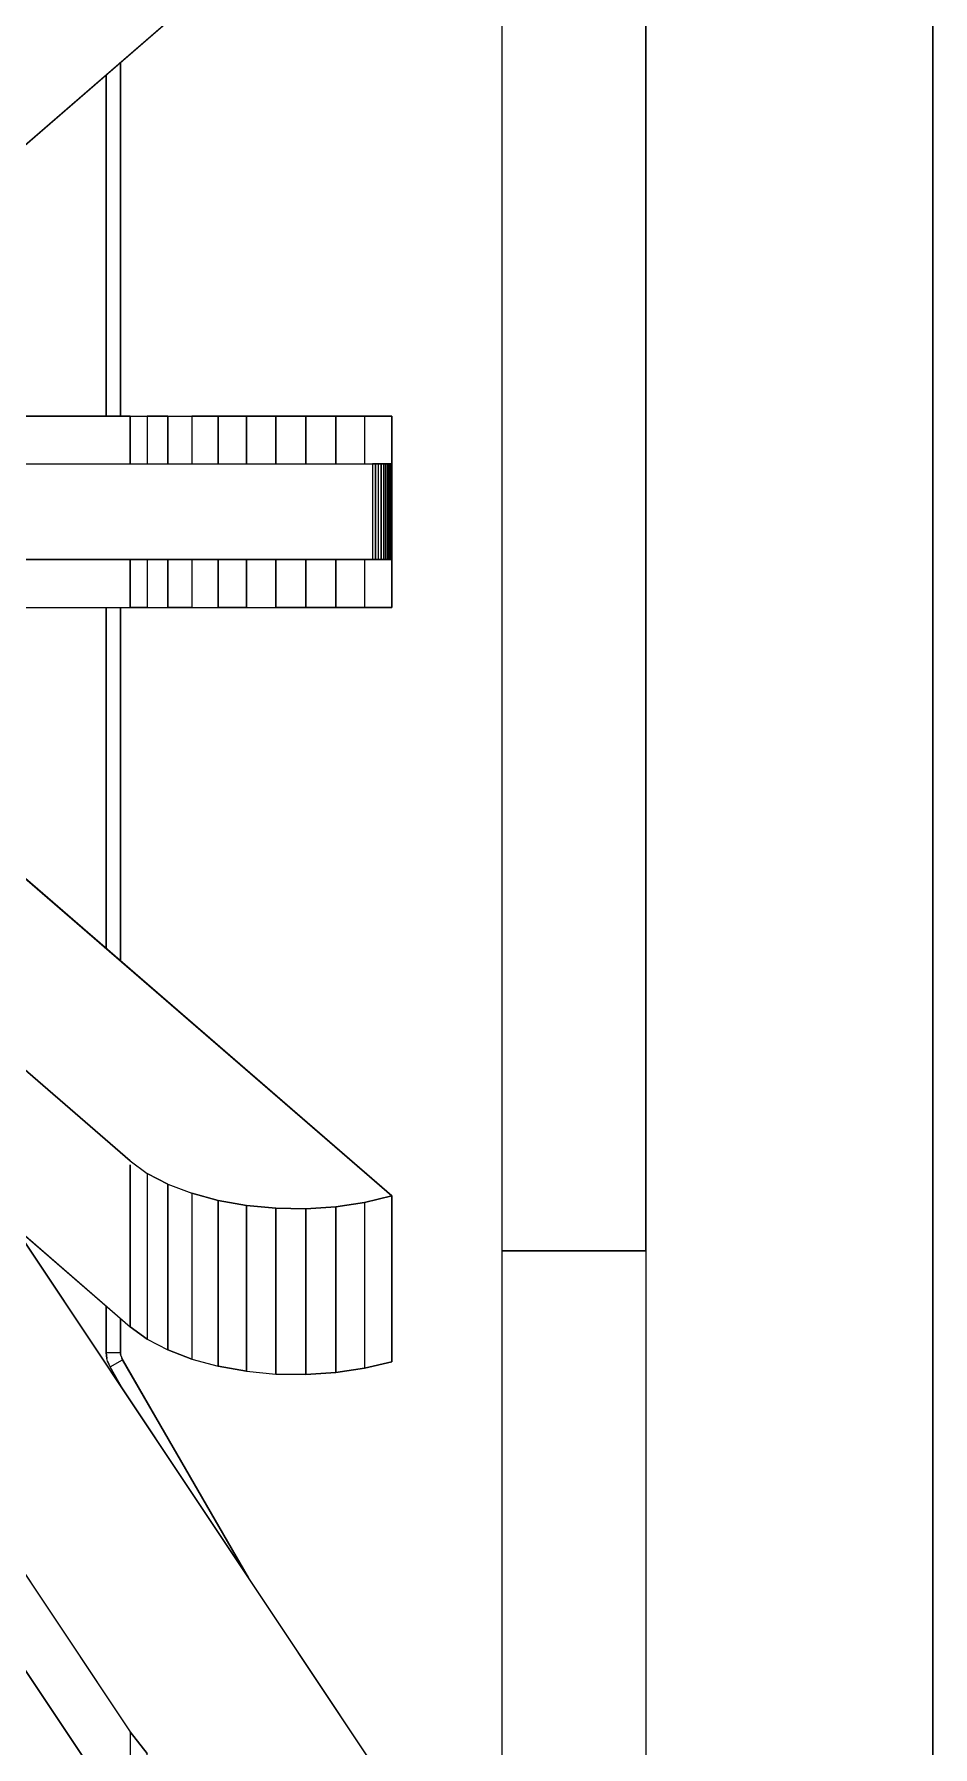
# Model space of a CAD drawing. Header units: centimetres. Extents: x 710 to 12582, y -437 to 1921.
# Drawn here: x 3281.17 to 3289.06, y 162.46 to 177.49 of the extents above; entities that cross this region are included whole.
import ezdxf

# ---------------------------------------------------------------- set-up
doc = ezdxf.new("R2010")
doc.units = ezdxf.units.CM
doc.layers.add('G-IMPT', color=7, linetype='Continuous', lineweight=9)
doc.layers.add('M-EQPM', color=7, linetype='Continuous', lineweight=9)

# ---------------------------------------------------------------- blocks, each defined once
blk = doc.blocks.new('EQ-01-014 - EQ-01-014_dwg_Agrupar_261-1513646-Sección 4')
at = {"layer": 'G-IMPT'}
blk.add_line((3519.036, 175.131), (3523.851, 179.3), dxfattribs=at)
at = {"layer": 'G-IMPT', "flags": 128}
blk.add_lwpolyline([(3523.613, 179.357), (3523.851, 179.3), (3519.036, 175.131)], dxfattribs=at)
blk.add_lwpolyline([(3523.613, 179.357), (3523.851, 179.3), (3519.036, 175.131)], dxfattribs=at)
blk = doc.blocks.new('EQ-01-014 - EQ-01-014_dwg_Agrupar_262-1513647-Sección 4')
at = {"layer": 'G-IMPT'}
for p, q in [((3518.923, 174.136), (3521.556, 174.136)), ((3521.556, 174.136), (3521.705, 174.136)), ((3521.556, 174.136), (3521.556, 173.716)), ((3521.705, 174.136), (3521.886, 174.136)), ((3521.705, 174.136), (3521.705, 173.716)), ((3521.705, 174.136), (3521.705, 173.716)), ((3521.705, 174.136), (3521.705, 173.716)), ((3521.886, 174.136), (3522.096, 174.136)), ((3521.886, 174.136), (3521.886, 173.716)), ((3521.886, 173.716), (3521.886, 174.136)), ((3522.096, 174.136), (3522.327, 174.136)), ((3522.096, 174.136), (3522.096, 173.716)), ((3522.327, 174.136), (3522.576, 174.136)), ((3522.327, 174.136), (3522.327, 173.716)), ((3522.327, 173.716), (3522.327, 174.136)), ((3522.576, 174.136), (3522.835, 174.136)), ((3522.576, 174.136), (3522.576, 173.716)), ((3522.576, 174.136), (3522.835, 174.136)), ((3522.576, 173.716), (3522.576, 174.136)), ((3522.835, 174.136), (3523.098, 174.136)), ((3522.835, 174.136), (3522.835, 173.716)), ((3522.835, 174.136), (3523.098, 174.136)), ((3522.835, 173.716), (3522.835, 174.136)), ((3523.098, 174.136), (3522.835, 174.136)), ((3522.835, 174.136), (3522.835, 173.716)), ((3523.36, 174.136), (3523.098, 174.136)), ((3523.098, 174.136), (3523.098, 173.716)), ((3523.098, 174.136), (3523.36, 174.136)), ((3523.098, 174.136), (3523.36, 174.136)), ((3523.098, 173.716), (3523.098, 174.136)), ((3523.098, 173.716), (3523.098, 174.136)), ((3523.613, 174.136), (3523.36, 174.136)), ((3523.36, 174.136), (3523.36, 173.716)), ((3523.36, 174.136), (3523.613, 174.136)), ((3523.36, 174.136), (3523.36, 173.716)), ((3523.851, 174.136), (3523.613, 174.136)), ((3523.613, 174.136), (3523.613, 173.716)), ((3523.613, 174.136), (3523.851, 174.136)), ((3523.613, 174.136), (3523.613, 173.716)), ((3523.613, 174.136), (3523.613, 173.716)), ((3523.851, 174.136), (3523.851, 172.456)), ((3521.556, 172.876), (3521.556, 172.456)), ((3521.705, 172.876), (3521.705, 172.456)), ((3521.705, 172.876), (3521.705, 172.456)), ((3521.886, 172.876), (3521.886, 172.456)), ((3522.096, 172.876), (3522.096, 172.456)), ((3522.327, 172.876), (3522.327, 172.456)), ((3522.576, 172.876), (3522.576, 172.456)), ((3522.835, 172.876), (3522.835, 172.456)), ((3522.835, 172.876), (3522.835, 172.456)), ((3523.098, 172.876), (3523.098, 172.456)), ((3523.098, 172.456), (3523.098, 172.876)), ((3523.36, 172.876), (3523.36, 172.456)), ((3523.36, 172.876), (3523.36, 172.456)), ((3523.613, 172.876), (3523.613, 172.456)), ((3523.613, 172.876), (3523.613, 172.456)), ((3518.923, 172.456), (3521.556, 172.456)), ((3521.556, 172.456), (3521.705, 172.456)), ((3521.705, 172.456), (3521.886, 172.456)), ((3521.705, 172.456), (3521.886, 172.456)), ((3521.886, 172.456), (3522.096, 172.456)), ((3522.096, 172.456), (3522.327, 172.456)), ((3522.576, 172.456), (3522.327, 172.456)), ((3522.576, 172.456), (3522.835, 172.456)), ((3522.576, 172.456), (3522.835, 172.456)), ((3523.098, 172.456), (3522.835, 172.456)), ((3522.835, 172.456), (3523.098, 172.456)), ((3522.835, 172.456), (3523.098, 172.456)), ((3523.098, 172.456), (3523.36, 172.456)), ((3523.098, 172.456), (3523.36, 172.456)), ((3523.36, 172.456), (3523.613, 172.456)), ((3523.36, 172.456), (3523.613, 172.456)), ((3523.851, 172.456), (3523.613, 172.456)), ((3523.613, 172.456), (3523.851, 172.456)), ((3523.613, 172.456), (3523.851, 172.456))]:
    blk.add_line(p, q, dxfattribs=at)
at = {"layer": 'G-IMPT', "flags": 128}
for points in [[(3514.836, 174.136), (3517.468, 174.136), (3517.571, 174.136), (3517.702, 174.136), (3517.854, 174.136), (3518.021, 174.136), (3518.196, 174.136), (3518.37, 174.136), (3518.537, 174.136), (3518.689, 174.136), (3518.82, 174.136), (3518.923, 174.136), (3521.556, 174.136), (3521.705, 174.136)], [(3521.556, 173.716), (3521.556, 174.136), (3518.923, 174.136), (3518.82, 174.136), (3518.689, 174.136), (3518.689, 173.716)], [(3521.556, 173.716), (3521.556, 174.136), (3521.705, 174.136)], [(3521.886, 174.136), (3521.705, 174.136), (3521.886, 174.136), (3522.096, 174.136), (3522.327, 174.136), (3522.576, 174.136)], [(3521.886, 173.716), (3521.886, 174.136), (3522.096, 174.136), (3522.096, 173.716)], [(3522.327, 174.136), (3522.096, 174.136), (3522.096, 173.716)], [(3522.576, 174.136), (3522.327, 174.136), (3522.327, 173.716)], [(3522.835, 174.136), (3522.576, 174.136), (3522.576, 173.716)], [(3523.36, 173.716), (3523.36, 174.136), (3523.613, 174.136)], [(3523.851, 174.136), (3523.851, 172.456), (3523.851, 174.136), (3523.613, 174.136)], [(3518.923, 172.876), (3518.923, 172.456), (3521.556, 172.456), (3521.556, 172.876)], [(3521.705, 172.456), (3521.556, 172.456), (3521.556, 172.876)], [(3521.705, 172.876), (3521.705, 172.456), (3521.886, 172.456), (3521.886, 172.876)], [(3522.096, 172.876), (3522.096, 172.456), (3521.886, 172.456), (3521.886, 172.876)], [(3522.096, 172.876), (3522.096, 172.456), (3522.327, 172.456), (3522.327, 172.876)], [(3522.327, 172.876), (3522.327, 172.456), (3522.576, 172.456)], [(3522.576, 172.456), (3522.835, 172.456), (3522.835, 172.876)], [(3523.36, 172.456), (3523.098, 172.456), (3523.098, 172.876)], [(3523.613, 172.876), (3523.613, 172.456), (3523.36, 172.456), (3523.36, 172.876)], [(3514.836, 172.456), (3517.468, 172.456), (3517.571, 172.456), (3517.702, 172.456), (3517.854, 172.456), (3518.021, 172.456), (3518.196, 172.456), (3518.37, 172.456), (3518.537, 172.456), (3518.689, 172.456), (3518.82, 172.456), (3518.923, 172.456), (3521.556, 172.456), (3521.705, 172.456)], [(3521.886, 172.456), (3522.096, 172.456), (3522.327, 172.456), (3522.576, 172.456)]]:
    blk.add_lwpolyline(points, dxfattribs=at)
blk.add_lwpolyline([(3522.576, 172.876), (3522.576, 172.456)], close=True, dxfattribs=at)
blk = doc.blocks.new('EQ-01-014 - EQ-01-014_dwg_Agrupar_263-1513648-Sección 4')
at = {"layer": 'G-IMPT'}
for p, q in [((3519.036, 171.461), (3523.851, 167.292)), ((3519.036, 171.461), (3523.851, 167.292)), ((3518.923, 169.879), (3521.556, 167.599)), ((3518.923, 168.424), (3521.556, 166.144)), ((3521.556, 167.599), (3521.705, 167.49)), ((3521.556, 167.564), (3521.556, 166.144)), ((3521.705, 167.49), (3521.886, 167.395)), ((3521.705, 167.49), (3521.705, 166.036)), ((3521.886, 167.395), (3522.096, 167.315)), ((3521.886, 167.395), (3521.886, 165.94)), ((3521.886, 167.395), (3522.096, 167.315)), ((3521.886, 167.395), (3522.096, 167.315)), ((3522.096, 167.315), (3522.327, 167.252)), ((3522.096, 167.315), (3522.096, 165.86)), ((3522.096, 167.315), (3522.327, 167.252)), ((3522.327, 167.252), (3522.096, 167.315)), ((3523.851, 167.292), (3523.613, 167.235)), ((3523.851, 167.292), (3523.851, 165.837)), ((3522.327, 167.252), (3522.576, 167.208)), ((3522.327, 167.252), (3522.327, 165.797)), ((3522.327, 167.252), (3522.576, 167.208)), ((3522.576, 167.208), (3522.327, 167.252)), ((3522.576, 167.208), (3522.835, 167.184)), ((3522.576, 167.208), (3522.576, 165.753)), ((3522.835, 167.184), (3523.098, 167.18)), ((3522.835, 167.184), (3522.835, 165.729)), ((3523.36, 167.197), (3523.098, 167.18)), ((3523.098, 167.18), (3523.098, 165.725)), ((3523.613, 167.235), (3523.36, 167.197)), ((3523.36, 167.197), (3523.36, 165.743)), ((3523.613, 167.235), (3523.613, 165.78)), ((3521.556, 166.144), (3521.705, 166.036)), ((3521.705, 166.036), (3521.886, 165.94)), ((3521.886, 165.94), (3522.096, 165.86)), ((3522.096, 165.86), (3522.327, 165.797)), ((3522.576, 165.753), (3522.327, 165.797)), ((3523.36, 165.743), (3523.613, 165.78)), ((3523.851, 165.837), (3523.613, 165.78)), ((3522.576, 165.753), (3522.835, 165.729)), ((3523.098, 165.725), (3522.835, 165.729)), ((3523.098, 165.725), (3523.36, 165.743))]:
    blk.add_line(p, q, dxfattribs=at)
at = {"layer": 'G-IMPT', "flags": 128}
for points in [[(3523.613, 167.235), (3523.851, 167.292), (3519.036, 171.461), (3517.356, 171.461), (3512.541, 167.292), (3512.779, 167.235)], [(3514.836, 167.599), (3517.468, 169.879), (3517.571, 169.95), (3517.702, 170.009), (3517.854, 170.053), (3518.021, 170.08), (3518.196, 170.089), (3518.37, 170.08), (3518.537, 170.053), (3518.689, 170.009), (3518.82, 169.95), (3518.923, 169.879), (3521.556, 167.599), (3521.705, 167.49), (3521.705, 166.036), (3521.886, 165.94), (3521.886, 167.395)], [(3521.556, 167.599), (3518.923, 169.879)], [(3518.923, 169.879), (3518.923, 168.424), (3521.556, 166.144), (3521.556, 167.564)], [(3518.923, 168.424), (3521.556, 166.144), (3521.705, 166.036), (3521.886, 165.94)], [(3521.556, 167.599), (3521.705, 167.49), (3521.705, 166.036), (3521.556, 166.144), (3521.556, 167.564)], [(3522.096, 167.315), (3522.096, 165.86), (3521.886, 165.94), (3521.886, 167.395)], [(3522.096, 167.315), (3522.096, 165.86), (3522.327, 165.797), (3522.327, 167.252)], [(3523.851, 167.292), (3523.851, 165.837), (3523.851, 167.292), (3523.613, 167.235)], [(3522.327, 167.252), (3522.327, 165.797), (3522.576, 165.753), (3522.835, 165.729), (3522.835, 167.184)], [(3522.576, 167.208), (3522.835, 167.184), (3523.098, 167.18)], [(3522.835, 167.184), (3522.576, 167.208), (3522.576, 165.753), (3522.576, 167.208)], [(3523.098, 167.18), (3522.835, 167.184), (3522.835, 165.729), (3523.098, 165.725), (3523.098, 167.18)], [(3523.098, 167.18), (3523.36, 167.197), (3523.613, 167.235)], [(3523.613, 167.235), (3523.613, 165.78), (3523.36, 165.743), (3523.36, 167.197), (3523.613, 167.235)], [(3523.613, 167.235), (3523.613, 165.78), (3523.851, 165.837)], [(3521.886, 165.94), (3522.096, 165.86), (3522.327, 165.797), (3522.576, 165.753), (3522.835, 165.729), (3523.098, 165.725), (3523.36, 165.743), (3523.613, 165.78), (3523.851, 165.837)]]:
    blk.add_lwpolyline(points, dxfattribs=at)
for points in [[(3521.886, 167.395), (3521.705, 167.49)], [(3523.098, 167.18), (3523.36, 167.197), (3523.36, 165.743), (3523.098, 165.725)]]:
    blk.add_lwpolyline(points, close=True, dxfattribs=at)
blk = doc.blocks.new('EQ-01-014 - EQ-01-014_dwg_Agrupar_264-V7-Sección 4')
at = {"layer": 'G-IMPT'}
for p, q in [((3281.03, 166.974), (3284.308, 162.056)), ((3281.03, 166.974), (3284.308, 162.056)), ((3279.381, 166.537), (3282.013, 162.589)), ((3279.381, 165.697), (3282.013, 161.749)), ((3282.013, 162.589), (3282.163, 162.4)), ((3282.013, 162.589), (3282.013, 161.749)), ((3282.013, 162.589), (3282.163, 162.4)), ((3282.163, 162.4), (3282.013, 162.589))]:
    blk.add_line(p, q, dxfattribs=at)
at = {"layer": 'G-IMPT', "flags": 128}
for points in [[(3284.07, 161.958), (3284.308, 162.056), (3281.03, 166.974)], [(3275.293, 162.589), (3277.926, 166.537), (3278.029, 166.66), (3278.16, 166.762), (3278.312, 166.838), (3278.479, 166.885), (3278.653, 166.901), (3278.828, 166.885), (3278.995, 166.838), (3279.147, 166.762), (3279.278, 166.66), (3279.381, 166.537), (3282.013, 162.589)], [(3279.278, 166.66), (3279.381, 166.537), (3282.013, 162.589)], [(3282.013, 162.589), (3282.013, 161.749), (3279.381, 165.697), (3279.381, 166.537)], [(3279.381, 165.697), (3282.013, 161.749)], [(3282.013, 162.589), (3282.013, 161.749), (3282.163, 161.56), (3282.163, 162.4)]]:
    blk.add_lwpolyline(points, dxfattribs=at)
blk = doc.blocks.new('EQ-01-014 - EQ-01-014_dwg_Agrupar_469-V8-Sección 4')
at = {"layer": 'G-IMPT'}
for p, q in [((3289.058, 94.42), (3289.058, 186.76)), ((3289.058, 186.76), (3289.058, 94.42)), ((3281.929, 174.136), (3281.929, 177.24)), ((3281.929, 177.24), (3281.929, 174.136)), ((3281.93, 177.241), (3281.93, 174.136)), ((3281.803, 174.136), (3281.803, 177.131)), ((3281.803, 177.131), (3281.803, 174.136)), ((3281.803, 174.136), (3281.803, 177.131)), ((3281.803, 169.461), (3281.803, 172.456)), ((3281.803, 172.456), (3281.803, 169.461)), ((3281.803, 169.461), (3281.803, 172.456)), ((3281.929, 169.352), (3281.929, 172.456)), ((3281.929, 172.456), (3281.929, 169.352)), ((3281.93, 172.456), (3281.93, 169.352)), ((3281.803, 165.918), (3281.803, 166.326)), ((3281.803, 165.918), (3281.803, 166.326)), ((3281.929, 166.217), (3281.929, 165.918)), ((3281.929, 165.918), (3281.929, 166.217)), ((3281.929, 166.217), (3281.929, 165.918)), ((3281.805, 165.892), (3281.803, 165.918)), ((3281.803, 165.918), (3281.929, 165.918)), ((3281.929, 165.918), (3281.93, 165.905)), ((3281.809, 165.866), (3281.805, 165.892)), ((3281.805, 165.892), (3281.809, 165.866)), ((3281.816, 165.841), (3281.809, 165.866)), ((3281.816, 165.841), (3281.809, 165.866)), ((3281.816, 165.841), (3281.825, 165.816)), ((3281.825, 165.816), (3281.816, 165.841)), ((3281.837, 165.792), (3281.825, 165.816)), ((3281.825, 165.816), (3281.837, 165.792)), ((3281.837, 165.792), (3281.946, 165.855)), ((3281.965, 165.571), (3281.837, 165.792)), ((3281.965, 165.571), (3281.837, 165.792)), ((3281.965, 165.571), (3281.837, 165.792)), ((3281.932, 165.892), (3281.946, 165.855)), ((3281.932, 165.892), (3281.936, 165.88)), ((3281.946, 165.855), (3283.051, 163.942)), ((3283.051, 163.942), (3281.946, 165.855))]:
    blk.add_line(p, q, dxfattribs=at)
at = {"layer": 'G-IMPT', "flags": 128}
for points in [[(3286.538, 186.76), (3289.058, 186.76), (3289.058, 94.42)], [(3281.803, 166.326), (3281.803, 165.918), (3281.805, 165.892)], [(3281.932, 165.892), (3281.93, 165.905), (3281.931, 165.901)], [(3281.936, 165.88), (3281.94, 165.867), (3283.055, 163.936)], [(3281.939, 165.871), (3281.94, 165.867), (3281.942, 165.864)], [(3281.946, 165.855), (3281.94, 165.867), (3281.942, 165.864)]]:
    blk.add_lwpolyline(points, dxfattribs=at)
blk = doc.blocks.new('EQ-01-014 - EQ-01-014_dwg_Agrupar_270-1513655-Sección 4')
at = {"layer": 'G-IMPT'}
for p, q in [((3524.821, 166.81), (3524.821, 179.83)), ((3526.081, 166.81), (3526.081, 179.83)), ((3524.821, 159.88), (3524.821, 166.81)), ((3526.081, 166.81), (3524.821, 166.81)), ((3524.821, 159.88), (3524.821, 166.81)), ((3524.821, 166.81), (3526.081, 166.81)), ((3526.081, 166.81), (3526.081, 159.88)), ((3526.081, 166.81), (3526.081, 159.88))]:
    blk.add_line(p, q, dxfattribs=at)
at = {"layer": 'G-IMPT', "flags": 128}
for points in [[(3526.081, 179.83), (3526.081, 166.81), (3524.821, 166.81), (3524.821, 179.83)], [(3524.821, 166.81), (3524.821, 179.83), (3526.081, 179.83), (3526.081, 166.81)], [(3526.081, 166.81), (3526.081, 159.88), (3524.821, 159.88), (3524.821, 166.81)]]:
    blk.add_lwpolyline(points, dxfattribs=at)
blk = doc.blocks.new('EQ-01-014 - EQ-01-014_dwg_Agrupar_272-1513657-Sección 4')
at = {"layer": 'G-IMPT'}
for p, q in [((3512.709, 173.716), (3523.683, 173.716)), ((3523.683, 173.716), (3523.851, 173.716)), ((3523.683, 173.716), (3523.709, 173.716)), ((3523.851, 173.716), (3523.683, 173.716)), ((3523.683, 173.716), (3523.709, 173.716)), ((3523.683, 173.716), (3523.683, 172.876)), ((3523.709, 173.716), (3523.734, 173.716)), ((3523.734, 173.716), (3523.709, 173.716)), ((3523.709, 173.716), (3523.709, 172.876)), ((3523.709, 173.716), (3523.709, 172.876)), ((3523.734, 173.716), (3523.759, 173.716)), ((3523.759, 173.716), (3523.734, 173.716)), ((3523.734, 172.876), (3523.734, 173.716)), ((3523.734, 172.876), (3523.734, 173.716)), ((3523.759, 173.716), (3523.781, 173.716)), ((3523.781, 173.716), (3523.759, 173.716)), ((3523.759, 172.876), (3523.759, 173.716)), ((3523.759, 172.876), (3523.759, 173.716)), ((3523.781, 173.716), (3523.801, 173.716)), ((3523.801, 173.716), (3523.781, 173.716)), ((3523.781, 173.716), (3523.781, 172.876)), ((3523.781, 173.716), (3523.781, 172.876)), ((3523.801, 173.716), (3523.818, 173.716)), ((3523.801, 173.716), (3523.818, 173.716)), ((3523.801, 172.876), (3523.801, 173.716)), ((3523.801, 173.716), (3523.801, 172.876)), ((3523.832, 173.716), (3523.818, 173.716)), ((3523.832, 173.716), (3523.818, 173.716)), ((3523.818, 172.876), (3523.818, 173.716)), ((3523.818, 172.876), (3523.818, 173.716)), ((3523.832, 173.716), (3523.842, 173.716)), ((3523.842, 173.716), (3523.832, 173.716)), ((3523.832, 173.716), (3523.832, 172.876)), ((3523.832, 173.716), (3523.832, 172.876)), ((3523.842, 173.716), (3523.849, 173.716)), ((3523.842, 173.716), (3523.849, 173.716)), ((3523.842, 173.716), (3523.842, 172.876)), ((3523.842, 173.716), (3523.842, 172.876)), ((3523.851, 173.716), (3523.849, 173.716)), ((3523.851, 173.716), (3523.849, 173.716)), ((3523.849, 172.876), (3523.849, 173.716)), ((3523.849, 172.876), (3523.849, 173.716)), ((3523.851, 173.716), (3523.851, 172.876)), ((3523.851, 173.716), (3523.851, 172.876)), ((3523.851, 172.876), (3523.851, 173.716)), ((3512.709, 172.876), (3523.683, 172.876)), ((3512.709, 172.876), (3523.683, 172.876)), ((3523.683, 172.876), (3523.709, 172.876)), ((3523.683, 172.876), (3523.851, 172.876)), ((3523.851, 172.876), (3523.683, 172.876)), ((3523.683, 172.876), (3523.709, 172.876)), ((3523.734, 172.876), (3523.709, 172.876)), ((3523.734, 172.876), (3523.709, 172.876)), ((3523.734, 172.876), (3523.759, 172.876)), ((3523.759, 172.876), (3523.734, 172.876)), ((3523.759, 172.876), (3523.781, 172.876)), ((3523.759, 172.876), (3523.781, 172.876)), ((3523.801, 172.876), (3523.781, 172.876)), ((3523.801, 172.876), (3523.781, 172.876)), ((3523.801, 172.876), (3523.818, 172.876)), ((3523.818, 172.876), (3523.801, 172.876)), ((3523.818, 172.876), (3523.832, 172.876)), ((3523.832, 172.876), (3523.818, 172.876)), ((3523.832, 172.876), (3523.842, 172.876)), ((3523.842, 172.876), (3523.832, 172.876)), ((3523.842, 172.876), (3523.849, 172.876)), ((3523.849, 172.876), (3523.842, 172.876)), ((3523.849, 172.876), (3523.851, 172.876)), ((3523.851, 172.876), (3523.849, 172.876))]:
    blk.add_line(p, q, dxfattribs=at)
at = {"layer": 'G-IMPT', "flags": 128}
for points in [[(3512.709, 173.716), (3512.709, 172.876), (3512.709, 173.716), (3523.683, 173.716), (3523.683, 172.876), (3512.709, 172.876), (3512.682, 172.876), (3512.682, 173.716), (3512.709, 173.716), (3523.683, 173.716), (3523.683, 172.876), (3523.709, 172.876), (3523.709, 173.716), (3523.683, 173.716)], [(3523.683, 172.876), (3523.709, 172.876), (3523.709, 173.716), (3523.683, 173.716)], [(3523.851, 173.716), (3523.851, 172.876), (3523.849, 172.876), (3523.849, 173.716), (3523.851, 173.716), (3523.851, 172.876)]]:
    blk.add_lwpolyline(points, dxfattribs=at)
for points in [[(3523.734, 173.716), (3523.759, 173.716), (3523.759, 172.876), (3523.734, 172.876), (3523.734, 173.716), (3523.709, 173.716), (3523.709, 172.876), (3523.734, 172.876)], [(3523.709, 173.716), (3523.709, 172.876), (3523.734, 172.876), (3523.734, 173.716)], [(3523.759, 173.716), (3523.759, 172.876), (3523.759, 173.716), (3523.781, 173.716), (3523.781, 172.876), (3523.759, 172.876), (3523.734, 172.876), (3523.734, 173.716)], [(3523.781, 173.716), (3523.781, 172.876), (3523.759, 172.876), (3523.759, 173.716)], [(3523.818, 173.716), (3523.818, 172.876), (3523.801, 172.876), (3523.801, 173.716), (3523.781, 173.716), (3523.781, 172.876), (3523.801, 172.876), (3523.801, 173.716)], [(3523.781, 173.716), (3523.801, 173.716), (3523.801, 172.876), (3523.801, 173.716), (3523.818, 173.716), (3523.818, 172.876), (3523.801, 172.876), (3523.781, 172.876)], [(3523.832, 173.716), (3523.842, 173.716), (3523.842, 172.876), (3523.832, 172.876), (3523.832, 173.716), (3523.818, 173.716), (3523.818, 172.876), (3523.832, 172.876)], [(3523.818, 173.716), (3523.818, 172.876), (3523.832, 172.876), (3523.832, 173.716)], [(3523.842, 173.716), (3523.832, 173.716), (3523.832, 172.876), (3523.842, 172.876), (3523.842, 173.716), (3523.849, 173.716), (3523.849, 172.876), (3523.842, 172.876)], [(3523.849, 173.716), (3523.849, 172.876), (3523.842, 172.876), (3523.842, 173.716)], [(3523.851, 173.716), (3523.851, 172.876), (3523.849, 172.876), (3523.849, 173.716)]]:
    blk.add_lwpolyline(points, close=True, dxfattribs=at)
blk = doc.blocks.new('EQ-01-014 - EQ-01-014_dwg_037_BAADER142_dwg-V9-Sección 4')
for name, p in [('EQ-01-014 - EQ-01-014_dwg_Agrupar_469-V8-Sección 4', (0, 0)), ('EQ-01-014 - EQ-01-014_dwg_Agrupar_270-1513655-Sección 4', (-239.542, 0)), ('EQ-01-014 - EQ-01-014_dwg_Agrupar_261-1513646-Sección 4', (-239.542, 0)), ('EQ-01-014 - EQ-01-014_dwg_Agrupar_262-1513647-Sección 4', (-239.542, 0)), ('EQ-01-014 - EQ-01-014_dwg_Agrupar_272-1513657-Sección 4', (-239.542, 0)), ('EQ-01-014 - EQ-01-014_dwg_Agrupar_263-1513648-Sección 4', (-239.542, 0)), ('EQ-01-014 - EQ-01-014_dwg_Agrupar_264-V7-Sección 4', (0, 0))]:
    blk.add_blockref(name, p)
blk = doc.blocks.new('EQ-01-014 - EQ-01-014_dwg-V10-Sección 4')
blk.add_blockref('EQ-01-014 - EQ-01-014_dwg_037_BAADER142_dwg-V9-Sección 4', (0, 0))
blk = doc.blocks.new('EQ-01-014 - EQ-01-014-V11-Sección 4')
blk.add_blockref('EQ-01-014 - EQ-01-014_dwg-V10-Sección 4', (0, 0))
blk = doc.blocks.new('PQ_RVR_MEP-01_ZZ_ZZ_MO_T_A_rvt-1-Sección 4')
at = {"layer": 'M-EQPM', "color": 136, "lineweight": 9, "true_color": 0x007f7f}
blk.add_blockref('EQ-01-014 - EQ-01-014-V11-Sección 4', (0, 0), dxfattribs=at)

msp = doc.modelspace()

# ---------------------------------------------------------------- block references
at = {"lineweight": 5}
msp.add_blockref('PQ_RVR_MEP-01_ZZ_ZZ_MO_T_A_rvt-1-Sección 4', (0, 0), dxfattribs=at)

doc.saveas('drawing.dxf')
